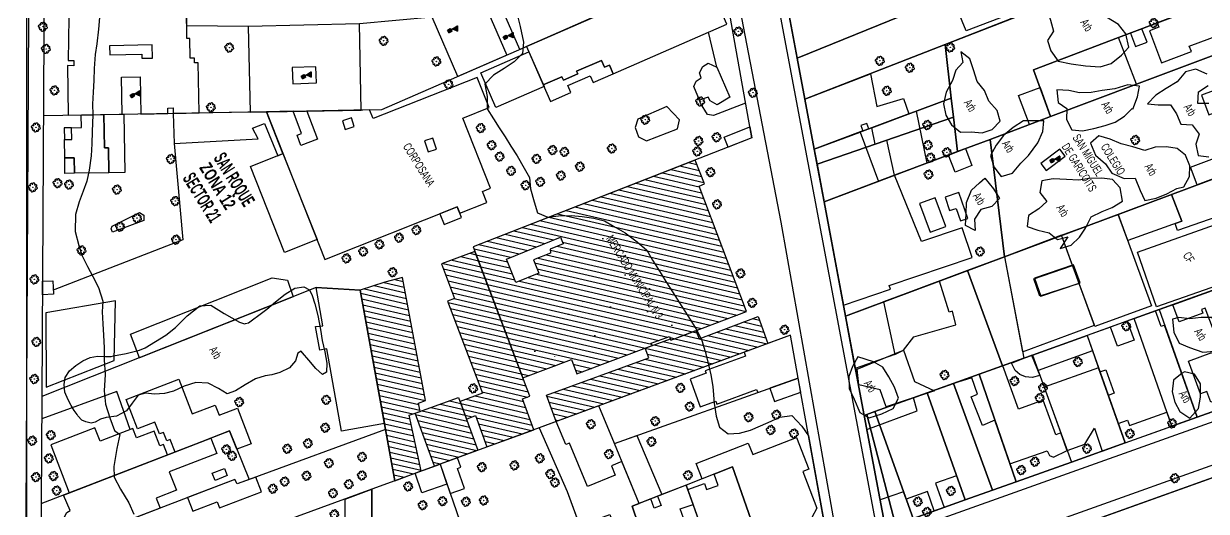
# Model space of a CAD drawing. Header units: millimetres. Extents: x 438774 to 440085, y 7202522 to 7203572.
# Drawn here: x 438781.8 to 439061.2, y 7202744.6 to 7202859.7 of the extents above; entities that cross this region are included whole.
import ezdxf

# ---------------------------------------------------------------- set-up
doc = ezdxf.new("R2010")
doc.units = ezdxf.units.MM
doc.linetypes.add('00', pattern=[10, 0, -10])
for name, color, linetype in [('0212', 7, 'Continuous'), ('0220', 7, 'Continuous'), ('0222', 7, 'Continuous'), ('0505', 1, 'Continuous'), ('0603', 1, 'Continuous'), ('0611', 30, 'Continuous'), ('0703', 6, 'Continuous'), ('0705', 242, 'Continuous'), ('0707', 7, 'Continuous'), ('0801', 10, 'Continuous'), ('0803', 160, 'Continuous'), ('0811', 10, 'Continuous'), ('0812', 7, 'Continuous'), ('0819', 10, 'Continuous'), ('0820', 7, 'Continuous'), ('0821', 10, 'Continuous'), ('0822', 7, 'Continuous'), ('0833', 7, 'Continuous'), ('0834', 7, 'Continuous'), ('0869', 7, 'Continuous'), ('1005', 3, 'Continuous'), ('1006', 3, 'Continuous'), ('1007', 3, 'Continuous')]:
    doc.layers.add(name, color=color, linetype=linetype)
doc.styles.add('02', font='swissc.ttf')
doc.styles.add('03', font='swisscb.ttf')
doc.styles.add('04', font='swisscb.ttf')
pattern_1 = [(347, (-5901522.1453, 3756752.6611), (0.28118881793, 1.21796258098), [])]

# ---------------------------------------------------------------- blocks, each defined once
blk = doc.blocks.new('15')
for p, q in [((-0.38, 0.75), (0.37, 0.75)), ((-0.38, 0.73), (0.37, 0.73)), ((-0.38, 0.72), (0.37, 0.72)), ((-0.38, 0.7), (0.37, 0.7)), ((-0.38, 0.69), (0.37, 0.69)), ((-0.38, 0.67), (0.37, 0.67)), ((-0.38, 0.66), (0.37, 0.66)), ((-0.38, 0.64), (0.37, 0.64)), ((-0.38, 0.63), (0.37, 0.63)), ((-0.38, 0.61), (0.37, 0.61)), ((-0.38, 0.6), (0.37, 0.6)), ((-0.38, 0.58), (0.37, 0.58)), ((-0.38, 0.57), (0.37, 0.57)), ((-0.38, 0.55), (0.37, 0.55)), ((-0.38, 0.54), (0.37, 0.54)), ((-0.38, 0.52), (0.37, 0.52)), ((-0.38, 0.51), (0.37, 0.51)), ((-0.38, 0.49), (0.37, 0.49)), ((-0.38, 0.48), (0.37, 0.48)), ((-0.38, 0.46), (0.37, 0.46)), ((-0.38, 0.45), (0.37, 0.45)), ((-0.38, 0.43), (0.37, 0.43)), ((-0.38, 0.42), (0.37, 0.42)), ((-0.38, 0.4), (0.37, 0.4)), ((-0.38, 0.39), (0.37, 0.39)), ((-0.38, 0.37), (0.37, 0.37)), ((-0.38, 0.36), (0.37, 0.36)), ((-0.38, 0.34), (0.37, 0.34)), ((-0.38, 0.33), (0.37, 0.33)), ((-0.38, 0.31), (0.37, 0.31)), ((-0.38, 0.3), (0.37, 0.3)), ((-0.38, 0.28), (0.37, 0.28)), ((-0.38, 0.27), (0.37, 0.27)), ((-0.38, 0.25), (0.37, 0.25)), ((-0.38, 0.24), (0.37, 0.24)), ((-0.38, 0.22), (0.37, 0.22)), ((-0.38, 0.21), (0.37, 0.21)), ((-0.38, 0.19), (0.37, 0.19)), ((-0.38, 0.18), (0.37, 0.18)), ((-0.38, 0.16), (0.37, 0.16)), ((-0.38, 0.15), (0.37, 0.15)), ((-0.38, 0.13), (0.37, 0.13)), ((-0.38, 0.12), (0.37, 0.12)), ((-0.38, 0.1), (0.37, 0.1)), ((-0.38, 0.09), (0.37, 0.09)), ((-0.38, 0.07), (0.37, 0.07)), ((-0.38, 0.06), (0.37, 0.06)), ((-0.38, 0.04), (0.37, 0.04)), ((-0.38, 0.03), (0.37, 0.03)), ((-0.38, 0.01), (0.37, 0.01))]:
    blk.add_line(p, q)
for points in [[(-0.38, 0.75), (0.37, 0.75), (0.37, 0), (-0.38, 0)], [(0, 0), (0, 2.5), (1.05, 1.88), (0, 1.12)]]:
    blk.add_lwpolyline(points, close=True)
blk.add_lwpolyline([(0.01, 2.48), (0.01, 1.17), (1.02, 1.88), (0.03, 2.48), (0.03, 1.23), (0.97, 1.88), (0.04, 2.42), (0.04, 1.28), (0.93, 1.88), (0.06, 2.38), (0.06, 1.33), (0.89, 1.88), (0.07, 2.33), (0.07, 1.38), (0.84, 1.88), (0.09, 2.28), (0.09, 1.42), (0.79, 1.88), (0.1, 2.23), (0.1, 1.48), (0.75, 1.88), (0.12, 2.17), (0.12, 1.53), (0.7, 1.88), (0.13, 2.12), (0.13, 1.58), (0.66, 1.88), (0.15, 2.08), (0.15, 1.62), (0.61, 1.88), (0.16, 2.03), (0.16, 1.67), (0.55, 1.88), (0.18, 2), (0.18, 1.7), (0.51, 1.88), (0.19, 1.95), (0.19, 1.75), (0.46, 1.88), (0.21, 1.92), (0.21, 1.78), (0.42, 1.88), (0.22, 1.9), (0.22, 1.8), (0.37, 1.88), (0.24, 1.88), (0.24, 1.83), (0.3, 1.85), (0.24, 1.85)])
blk = doc.blocks.new('09')
for p, q in [((-0.04, 0.01), (0.04, 0.01)), ((-0.02, 0.03), (0.02, 0.03)), ((0, 0.05), (0, 0.05)), ((-0.04, -0.01), (0.04, -0.01)), ((-0.02, -0.03), (0.02, -0.03))]:
    blk.add_line(p, q)
for points in [[(-0.61, 0.39), (-0.76, 0.34), (-0.88, 0.27), (-0.97, 0.13), (-1, 0), (-0.96, -0.15), (-0.88, -0.26), (-0.83, -0.31), (-0.73, -0.36), (-0.58, -0.38)], [(-0.12, 0.67), (-0.2, 0.77), (-0.32, 0.84), (-0.46, 0.87), (-0.62, 0.83), (-0.74, 0.77), (-0.81, 0.63), (-0.83, 0.49), (-0.83, 0.42), (-0.79, 0.32), (-0.69, 0.22), (-0.62, 0.16)], [(-0.41, 0.6), (-0.39, 0.72), (-0.35, 0.82), (-0.3, 0.88), (-0.18, 0.96), (-0.03, 1), (0.1, 0.96), (0.24, 0.87), (0.31, 0.75), (0.36, 0.62), (0.37, 0.55)], [(0.11, 0.66), (0.19, 0.71), (0.31, 0.78), (0.42, 0.81), (0.49, 0.81), (0.63, 0.78), (0.76, 0.7), (0.82, 0.58), (0.84, 0.41), (0.81, 0.28), (0.75, 0.16), (0.69, 0.06)], [(0.67, -0.42), (0.8, -0.38), (0.91, -0.29), (0.99, -0.14), (1.01, -0.01), (0.95, 0.14), (0.86, 0.24), (0.8, 0.29), (0.7, 0.32), (0.56, 0.34)], [(-0.14, -0.69), (-0.19, -0.75), (-0.3, -0.83), (-0.4, -0.87), (-0.48, -0.87), (-0.61, -0.83), (-0.74, -0.75), (-0.8, -0.63), (-0.83, -0.47), (-0.79, -0.33), (-0.7, -0.18), (-0.64, -0.12)], [(-0.38, -0.63), (-0.34, -0.76), (-0.26, -0.88), (-0.13, -0.97), (0.01, -1.01), (0.15, -0.97), (0.27, -0.88), (0.32, -0.83), (0.36, -0.73), (0.38, -0.57)], [(0.15, -0.7), (0.32, -0.83), (0.46, -0.87), (0.62, -0.85), (0.74, -0.79), (0.83, -0.66), (0.86, -0.52), (0.86, -0.45), (0.83, -0.34), (0.74, -0.24), (0.67, -0.18)]]:
    blk.add_lwpolyline(points)
blk.add_lwpolyline([(0, -0.05), (-0.05, 0), (0, 0.05), (0.05, 0)], close=True)

msp = doc.modelspace()

# ---------------------------------------------------------------- hatches: boundary and pattern name
at = {"layer": '0819'}
h = msp.add_hatch(dxfattribs=at)
h.set_pattern_fill('ANSI31', color=256, scale=10, angle=-58, style=0)
h.set_pattern_definition(pattern_1)
h.paths.add_polyline_path([(438940.44, 7202827.52), (438888.01, 7202807.06), (438899.74, 7202776.08), (438911.23, 7202780.42), (438912.52, 7202777.03), (438930.27, 7202783.74), (438930.08, 7202784.25), (438934.4, 7202785.89), (438934.73, 7202785.01), (438952.56, 7202791.76), (438941.36, 7202821.38), (438942.65, 7202821.87)])
h.paths.add_polyline_path([(438895.84, 7202804.15), (438908.62, 7202809.3), (438909.26, 7202807.71), (438906.22, 7202806.5), (438906.31, 7202805.54), (438902.26, 7202803.92), (438903.51, 7202800.77), (438898.08, 7202798.59)], flags=16)
h.paths.add_polyline_path([(438918.54, 7202809.12), (438930.07, 7202790.68), (438932.73, 7202792.35), (438921.21, 7202810.79)], flags=24)
h = msp.add_hatch(dxfattribs=at)
h.set_pattern_fill('ANSI31', color=256, scale=10, angle=-58, style=0)
h.set_pattern_definition(pattern_1)
h.paths.add_polyline_path([(438901.36, 7202771.78), (438888.42, 7202805.96), (438880.56, 7202802.98), (438883.63, 7202794.86), (438881.96, 7202794.22), (438890.19, 7202772.49), (438884.92, 7202770.5), (438886.44, 7202766.38), (438888.57, 7202767.17), (438891.27, 7202759.81), (438902.32, 7202763.86), (438899.65, 7202771.13)])
h.paths.add_polyline_path([(438889.14, 7202759.02), (438878.85, 7202755.25), (438874.27, 7202767.73), (438884.57, 7202771.46)])
h.paths.add_polyline_path([(438861.33, 7202796.83), (438869.52, 7202751.82), (438875.75, 7202754.11), (438872.9, 7202767.3), (438875.5, 7202768.12), (438875.09, 7202770.14), (438876.74, 7202770.76), (438871.31, 7202799.81), (438867.14, 7202798.7)])
h = msp.add_hatch(dxfattribs=at)
h.set_pattern_fill('ANSI31', color=256, scale=10, angle=-58, style=0)
h.set_pattern_definition(pattern_1)
h.paths.add_polyline_path([(438957.64, 7202784.2), (438907.61, 7202765.81), (438905.35, 7202771.97), (438929.49, 7202780.84), (438928.64, 7202783.13), (438934.62, 7202785.33), (438934.73, 7202785.01), (438940.64, 7202787.25), (438941.38, 7202785.3), (438955.3, 7202790.57)])

# ---------------------------------------------------------------- linework, layer by layer
msp.add_lwpolyline([(440081.59, 7203556.96), (438782.49, 7203556.96), (438782.49, 7202523.15), (440081.59, 7202523.15)], close=True)
at = {"layer": '0505', "linetype": 'Continuous', "flags": 128}
for points, elevation in [([(438898.41, 7202861.89), (438899.11, 7202859.06), (438899.87, 7202855.33), (438899.65, 7202852.68), (438897.72, 7202850.7), (438895.32, 7202849.16), (438892.81, 7202847.57), (438890.74, 7202845.46), (438891.33, 7202842.53), (438891.33, 7202839.58), (438892.82, 7202837.26), (438894.17, 7202835.14), (438895.56, 7202832.97), (438896.94, 7202830.8), (438898.42, 7202828.47), (438900.04, 7202825.6), (438901.34, 7202823.4), (438901.54, 7202820.68), (438902.45, 7202817.61), (438903.17, 7202815.07), (438905.62, 7202814.05), (438908.19, 7202814.35), (438911.14, 7202814.41), (438913.78, 7202814.22), (438916.52, 7202813.81), (438919.01, 7202813.13), (438921.19, 7202811.9), (438923.91, 7202810.29), (438926.78, 7202808.17), (438929.07, 7202806.21), (438930.4, 7202803.86), (438931.77, 7202801.64), (438933.54, 7202798.85), (438935.07, 7202796.41), (438936.75, 7202793.78), (438939.25, 7202789.88), (438940.84, 7202787.38), (438942.05, 7202784.92), (438942.78, 7202782.32), (438943.48, 7202779.85), (438944.12, 7202776.84), (438944.64, 7202774.09), (438944.94, 7202770.15), (438945.42, 7202767.08), (438946.22, 7202764.47), (438948.24, 7202762.88), (438950.89, 7202763.02), (438953.54, 7202763.77), (438957.72, 7202765.57), (438960.47, 7202766.83), (438963.3, 7202767.19), (438965.69, 7202764.69), (438967.25, 7202762.41), (438972.14, 7202735.43)], 95), ([(438799.75, 7202861.15), (438799.47, 7202858.39), (438799.11, 7202854.96), (438798.73, 7202852.39), (438798.5, 7202849.15), (438798.4, 7202846.27), (438798.23, 7202843.55), (438798.09, 7202840.73), (438798.16, 7202838.15), (438798.02, 7202834.26), (438797.9, 7202831.34), (438797.72, 7202828.53), (438797.29, 7202825.14), (438796.71, 7202822.5), (438795.84, 7202820.15), (438794.91, 7202817.61), (438794.06, 7202814.66), (438793.94, 7202810.64), (438794.8, 7202807.37), (438795.61, 7202804.91), (438796.85, 7202802.36), (438798.11, 7202800.03), (438799.48, 7202797.39), (438800.49, 7202794.22), (438800.39, 7202791.64), (438800.51, 7202788.85), (438800.69, 7202786.15), (438800.79, 7202783.16), (438800.86, 7202780.34), (438801.05, 7202776.86), (438800.84, 7202773.05), (438801.15, 7202769.85), (438802.2, 7202766.62), (438803.3, 7202763.68), (438804.5, 7202762.71), (438803.83, 7202759.42), (438803.14, 7202755.2), (438803.19, 7202752.65), (438804.67, 7202749.82), (438806.65, 7202746.62), (438807.81, 7202743.9)], 100), ([(438990.92, 7202726.83), (439103.49, 7202767.1)], 95)]:
    msp.add_lwpolyline(points, dxfattribs=dict(at, elevation=elevation))
at = {"layer": '0603', "linetype": 'Continuous', "flags": 128}
msp.add_lwpolyline([(438783.03, 7202667.25), (438782.32, 7202668.38), (438782, 7202670.62), (438783.88, 7203022.78)], dxfattribs=at)
at = {"layer": '0611', "linetype": 'Continuous', "flags": 128}
for points in [[(438781.8, 7203029.47), (438783.05, 7203030.33), (438784.57, 7203030.65), (438919.72, 7203028.34), (438920.71, 7203028.04), (438921.41, 7203027.12), (438922.04, 7203025.11), (438938.13, 7202935.19), (438949.85, 7202869.34), (438960.68, 7202812.84), (438974.05, 7202737.28), (438974.03, 7202734.9), (438973.24, 7202733.87), (438971.92, 7202733.06), (438867.17, 7202695.44), (438784.62, 7202666.35)], [(439028.94, 7203022.47), (439027.16, 7203024.59), (439024.95, 7203025.73), (439022.26, 7203026.24), (438932.91, 7203028.07), (438931.55, 7203027.71), (438931.01, 7203026.81), (438930.73, 7203025.18), (438938.22, 7202980.86), (438948.6, 7202925.26), (438962.08, 7202853.2), (438983.47, 7202739.82), (438984.44, 7202738.62), (438985.34, 7202738.56), (438986.94, 7202738.71), (439107.85, 7202781.81)], [(439075.94, 7202884.37), (439075.63, 7202884.81), (439074.58, 7202884.79), (439073.25, 7202884.24), (439004.46, 7202858.02), (438998.39, 7202872.71), (439027.29, 7202883.41), (439020.45, 7202904.24), (439054.03, 7202915), (439055.48, 7202910.03), (439057.21, 7202909.31), (439066.63, 7202912.52)], [(439114.36, 7202771.21), (439113.48, 7202772.5), (439112.38, 7202772.9), (439110.34, 7202772.44), (438986.46, 7202728.23), (438985.53, 7202727.57), (438985.27, 7202726.7), (438985.17, 7202725.79), (438985.32, 7202723.62), (438999.77, 7202645.28), (439000.48, 7202644.38), (439001.11, 7202644.17), (439002.21, 7202644.05), (439003.38, 7202644.28), (439004.35, 7202644.65), (439139.17, 7202692)]]:
    msp.add_lwpolyline(points, dxfattribs=at)
at = {"layer": '0703', "linetype": 'Continuous', "flags": 128}
msp.add_lwpolyline([(438962.67, 7202861.64), (438964.56, 7202851.57), (438966.38, 7202841.87), (438968.58, 7202830.11), (438969.26, 7202826.5), (438970.92, 7202817.65), (438975.99, 7202790.67), (438980.38, 7202767.21), (438985.38, 7202740.56), (438987.81, 7202741.42), (438991.92, 7202742.89), (439004.22, 7202747.27), (439010.66, 7202749.56), (439016.28, 7202751.55), (439029.36, 7202756.21), (439042.03, 7202760.72), (439059.05, 7202766.78), (439104.43, 7202782.92)], dxfattribs=at)
at = {"layer": '0703'}
msp.add_lwpolyline([(439137.53, 7202696.25), (439134.73, 7202695.87), (439135.79, 7202692.81), (439004.49, 7202647.03), (439003.1, 7202647.93), (438988.52, 7202723.43), (438990.92, 7202726.83), (439103.49, 7202767.1), (439106.62, 7202768.32), (439110.82, 7202769.89), (439113.07, 7202768.85), (439113.77, 7202767.17), (439119.8, 7202749.5), (439121.53, 7202743.76)], close=True, dxfattribs=at)
at = {"layer": '0705', "linetype": 'Continuous', "flags": 128}
for points in [[(438962.67, 7202861.64), (439012.57, 7202882.82), (439013.84, 7202871.61), (438964.56, 7202851.57)], [(438999.51, 7202854.77), (439015.06, 7202860.82), (439074.04, 7202883.78), (439078.2, 7202870.72), (439040.48, 7202856.43), (439020.41, 7202848.84), (439024.39, 7202837.76), (439010.11, 7202832.38), (439002.43, 7202829.5), (439001.49, 7202837.65), (439000.97, 7202842.12)], [(438964.56, 7202851.57), (439013.84, 7202871.61), (439015.06, 7202860.82), (438999.51, 7202854.77), (438966.38, 7202841.87)], [(439024.39, 7202837.76), (439020.41, 7202848.84), (439040.48, 7202856.43), (439078.2, 7202870.72), (439081.89, 7202859.37), (439044.72, 7202845.4)], [(439010.11, 7202832.38), (439024.39, 7202837.76), (439044.72, 7202845.4), (439081.89, 7202859.37), (439083.96, 7202854.1), (439091.06, 7202833.57), (439013.51, 7202804.66)], [(438966.38, 7202841.87), (438999.51, 7202854.77), (439000.97, 7202842.12), (438968.58, 7202830.11)], [(438968.58, 7202830.11), (439000.97, 7202842.12), (439001.49, 7202837.65), (438969.26, 7202826.5)], [(438969.26, 7202826.5), (439001.49, 7202837.65), (439002.43, 7202829.5), (438970.92, 7202817.65)], [(438970.92, 7202817.65), (439002.43, 7202829.5), (439010.11, 7202832.38), (439013.51, 7202804.66), (439004.82, 7202801.42), (438975.99, 7202790.67)], [(439004.82, 7202801.42), (439013.51, 7202804.66), (439091.06, 7202833.57), (439099.28, 7202809.88), (439044.18, 7202790.1), (439033.05, 7202786.11), (439020.12, 7202781.47), (439018.08, 7202780.74), (439013.04, 7202778.93)], [(439044.18, 7202790.1), (439044.18, 7202790.1), (439099.28, 7202809.88), (439106.93, 7202787.8), (439104.43, 7202782.92), (439053.07, 7202764.65), (439053.07, 7202764.65)], [(438975.99, 7202790.67), (439004.82, 7202801.42), (439013.04, 7202778.93), (439007.52, 7202776.95), (439001.49, 7202774.78), (438995.24, 7202772.54), (438982.91, 7202768.12), (438980.99, 7202767.43), (438980.38, 7202767.21)], [(439007.52, 7202776.95), (439013.04, 7202778.93), (439018.08, 7202780.74), (439020.12, 7202781.47), (439033.05, 7202786.11), (439042.03, 7202760.72), (439029.36, 7202756.21), (439016.28, 7202751.55)], [(439001.49, 7202774.78), (439007.52, 7202776.95), (439016.28, 7202751.55), (439010.66, 7202749.56)], [(438982.91, 7202768.12), (438995.24, 7202772.54), (439004.22, 7202747.27), (438991.92, 7202742.89)], [(438995.24, 7202772.54), (439001.49, 7202774.78), (439010.66, 7202749.56), (439004.22, 7202747.27)], [(438980.38, 7202767.21), (438980.99, 7202767.43), (438987.81, 7202741.42), (438985.38, 7202740.56)], [(438980.99, 7202767.43), (438982.91, 7202768.12), (438991.92, 7202742.89), (438987.81, 7202741.42)]]:
    msp.add_lwpolyline(points, close=True, dxfattribs=at)
at = {"layer": '0705'}
for points in [[(439044.18, 7202790.1), (439033.05, 7202786.11), (439042.03, 7202760.72), (439053.07, 7202764.65)], [(439137.53, 7202696.25), (439134.73, 7202695.87), (439135.79, 7202692.81), (439004.49, 7202647.03), (439003.1, 7202647.93), (438988.52, 7202723.43), (438990.92, 7202726.83), (439103.49, 7202767.1), (439106.62, 7202768.32), (439110.82, 7202769.89), (439113.07, 7202768.85), (439113.77, 7202767.17), (439119.8, 7202749.5), (439121.53, 7202743.76)]]:
    msp.add_lwpolyline(points, close=True, dxfattribs=at)
at = {"layer": '0707', "linetype": 'Continuous', "flags": 128}
for points in [[(438787.12, 7202956.76), (438786.11, 7202771.69), (438785.97, 7202746.4), (438785.9, 7202734.52), (438785.83, 7202721.07), (438785.68, 7202694.66), (438785.63, 7202686.34), (438785.56, 7202671.48), (438787.7, 7202669.75), (438809.19, 7202677.4), (438825.12, 7202683.08), (438836.79, 7202687.23), (438852, 7202692.64), (438863.1, 7202696.6), (438871.58, 7202699.62), (438879.78, 7202702.54), (438896.51, 7202708.5), (438921.86, 7202717.52), (438946.99, 7202726.47), (438957.97, 7202730.38), (438972.14, 7202735.43), (438964.79, 7202776), (438962.96, 7202786.15)], [(438966.38, 7202841.87), (438999.51, 7202854.77), (439074.04, 7202883.78)], [(438959.11, 7202880.63), (438966.38, 7202841.87), (438968.58, 7202830.11), (438970.92, 7202817.65), (438975.99, 7202790.67), (438980.38, 7202767.21), (438985.38, 7202740.56), (439004.22, 7202747.27), (439016.28, 7202751.55), (439029.36, 7202756.21), (439042.03, 7202760.72), (439059.05, 7202766.78), (439104.43, 7202782.92), (439106.93, 7202787.8), (439099.28, 7202809.88), (439091.06, 7202833.57), (439083.96, 7202854.1)], [(438946.44, 7202874.29), (438866.32, 7202839.38), (438786.62, 7202837.98)], [(438953.82, 7202832.72), (438946.44, 7202874.29)], [(439078.2, 7202870.72), (439040.48, 7202856.43), (439020.41, 7202848.84), (439024.39, 7202837.76)], [(439081.89, 7202859.37), (439044.72, 7202845.4), (439024.39, 7202837.76), (439010.11, 7202832.38), (438970.92, 7202817.65)], [(439044.72, 7202845.4), (439040.48, 7202856.43)], [(438999.51, 7202854.77), (439000.97, 7202842.12), (438968.58, 7202830.11)], [(438817.34, 7202831.42), (438819.38, 7202808.69), (438788.78, 7202796.77)], [(438953.82, 7202832.72), (438888.01, 7202807.06)], [(438975.99, 7202790.67), (439013.51, 7202804.66), (439091.06, 7202833.57)], [(439013.51, 7202804.66), (439010.11, 7202832.38)], [(439099.28, 7202809.88), (439050.06, 7202792.21), (439033.05, 7202786.11), (439020.12, 7202781.47), (439018.08, 7202780.74), (439007.52, 7202776.95), (438995.24, 7202772.54), (438980.38, 7202767.21)], [(439013.51, 7202804.66), (439018.08, 7202780.74)], [(438869.52, 7202751.82), (438867.32, 7202763.91), (438861.33, 7202796.83), (438850.91, 7202797.39), (438786.11, 7202771.69)], [(439050.06, 7202792.21), (439059.05, 7202766.78)], [(438962.96, 7202786.15), (438917.66, 7202769.51), (438903.57, 7202764.32), (438880.17, 7202755.73), (438869.52, 7202751.82), (438864.04, 7202749.8), (438846.44, 7202743.34), (438785.83, 7202721.07)], [(439033.05, 7202786.11), (439042.03, 7202760.72)], [(439020.12, 7202781.47), (439029.36, 7202756.21)], [(438921.36, 7202760.62), (438964.79, 7202776)], [(439007.52, 7202776.95), (439016.28, 7202751.55)], [(438807, 7202763.93), (438803.85, 7202772.87), (438786.08, 7202766.43)], [(439004.22, 7202747.27), (438995.24, 7202772.54)], [(438927.25, 7202746.46), (438921.36, 7202760.62), (438917.66, 7202769.51)], [(439004.49, 7202647.03), (439003.1, 7202647.93), (438988.52, 7202723.43), (438990.92, 7202726.83), (439103.49, 7202767.1)], [(438867.32, 7202763.91), (438835.05, 7202752.07), (438832.27, 7202751.04), (438831.71, 7202752.1), (438785.9, 7202734.52)], [(438903.57, 7202764.32), (438910.19, 7202749.27), (438921.86, 7202717.52)], [(438785.97, 7202746.4), (438830.47, 7202763.56), (438835.05, 7202752.07)], [(438880.17, 7202755.73), (438896.51, 7202708.5)], [(438958, 7202730.32), (438957.97, 7202730.38), (438949.3, 7202755.05), (438938.33, 7202750.78), (438927.25, 7202746.46), (438925.53, 7202745.8), (438933.71, 7202721.89)], [(438871.58, 7202699.62), (438862.46, 7202722.95), (438864.06, 7202723.82), (438864.04, 7202749.8)], [(438938.33, 7202750.78), (438946.99, 7202726.47), (438947.01, 7202726.39)]]:
    msp.add_lwpolyline(points, dxfattribs=at)
at = {"layer": '0801', "linetype": 'Continuous', "flags": 128}
for points in [[(439068.12, 7202866.9), (439049.64, 7202859.9), (439050.03, 7202858.87), (439047.78, 7202858.01), (439050.65, 7202850.44), (439057.69, 7202853.11), (439057.2, 7202854.39), (439064.18, 7202857.03), (439065.61, 7202853.26), (439070.94, 7202855.26), (439069.9, 7202858.05), (439071.29, 7202858.56), (439068.12, 7202866.9)], [(439045.99, 7202858.52), (439043.28, 7202857.5), (439044.48, 7202854.31), (439047.2, 7202855.33), (439045.99, 7202858.52)], [(438968.58, 7202830.11), (438966.38, 7202841.87), (438981.88, 7202847.9), (438983.4, 7202840.18), (438989.68, 7202842.07), (438990.94, 7202838.4), (438981.46, 7202834.88), (438980.99, 7202836.17), (438979.61, 7202835.66), (438980.09, 7202834.38), (438968.58, 7202830.11)], [(439021.93, 7202844.61), (439024.39, 7202837.76), (439019.41, 7202835.88), (439016.81, 7202842.77), (439021.93, 7202844.61)], [(438982.18, 7202835.15), (438992.68, 7202839.05), (438995.15, 7202826.76), (438987.57, 7202823.91), (438985.77, 7202832.21), (438982.94, 7202831.23), (438982.18, 7202835.15)], [(438968.58, 7202830.11), (438979.42, 7202834.13), (438983.74, 7202822.47), (438970.92, 7202817.65), (438968.58, 7202830.11)], [(439052.99, 7202819.38), (439086.24, 7202831.77), (439088.98, 7202824.64), (439082.08, 7202822.31), (439082.49, 7202820.67), (439054.44, 7202810.85), (439053.88, 7202812.51), (439055.43, 7202813.06), (439052.99, 7202819.38)], [(439000.34, 7202828.7), (439004.33, 7202830.21), (439005.84, 7202826.19), (439001.85, 7202824.68), (439000.34, 7202828.7)], [(438970.92, 7202817.65), (438975.5, 7202793.29), (438986.58, 7202797.02), (438986.27, 7202797.9), (439005.86, 7202804.5), (439003.5, 7202811.53), (438993.89, 7202808.3), (438987.57, 7202823.91), (438970.92, 7202817.65)], [(439002.78, 7202819.82), (438999.5, 7202818.72), (439000.56, 7202815.58), (439002.11, 7202816.1), (439003.1, 7202813.16), (439004.84, 7202813.74), (439002.78, 7202819.82)], [(438999.65, 7202811.86), (438997.15, 7202818.6), (438993.46, 7202817.23), (438995.95, 7202810.48), (438999.65, 7202811.86)], [(439040.39, 7202814.68), (439052.99, 7202819.38), (439055.43, 7202813.06), (439042.66, 7202808.49), (439040.39, 7202814.68)], [(439040.39, 7202814.68), (439048.3, 7202793.1), (439034.9, 7202788.2), (439027, 7202809.78), (439040.39, 7202814.68)], [(439013.51, 7202804.66), (439017.78, 7202782.27), (439034.77, 7202788.56), (439031.17, 7202798.38), (439021.85, 7202795.36), (439020.46, 7202799.44), (439029.62, 7202802.61), (439027, 7202809.78), (439013.51, 7202804.66)], [(439022.08, 7202795.35), (439031.41, 7202798.55), (439029.84, 7202802.79), (439020.61, 7202799.6), (439022.08, 7202795.35)], [(438850.91, 7202797.39), (438861.33, 7202796.83), (438867.06, 7202765.33), (438856.93, 7202763.49), (438853.4, 7202782.94), (438851.75, 7202782.64), (438850.78, 7202788.19), (438852.45, 7202788.35), (438850.91, 7202797.39)], [(438998.16, 7202798.94), (438984.98, 7202794.03), (438987.65, 7202781.64), (438989.68, 7202782.6), (438992.1, 7202785.79), (439002.07, 7202788.62), (439001.26, 7202791.81), (439000.48, 7202791.58), (438998.16, 7202798.94)], [(439084.27, 7202778.61), (439062.28, 7202770.37), (439061.35, 7202772.86), (439059.87, 7202772.32), (439056.98, 7202780.02), (439062.52, 7202782.11), (439063.27, 7202780.11), (439065.34, 7202780.89), (439060.97, 7202792.55), (439060.08, 7202792.22), (439060.39, 7202791.38), (439054.82, 7202789.29), (439053.29, 7202793.37), (439064.44, 7202797.37), (439067.35, 7202789.28), (439078.73, 7202793.37), (439084.27, 7202778.61)], [(438975.99, 7202790.67), (438984.98, 7202794.03), (438987.65, 7202781.64), (438978.27, 7202778.27), (438975.99, 7202790.67)], [(439049.23, 7202791.91), (439042.53, 7202789.51), (439044.16, 7202784.96), (439040.2, 7202783.54), (439038.57, 7202788.08), (439033.05, 7202786.11), (439036.09, 7202777.51), (439037.49, 7202778.01), (439039.46, 7202772.46), (439038.06, 7202771.96), (439040.39, 7202765.34), (439042.59, 7202766.13), (439043.05, 7202764.84), (439051.9, 7202767.96), (439053.07, 7202764.65), (439059.05, 7202766.78), (439051.36, 7202788.53), (439050.54, 7202788.23), (439049.23, 7202791.91)], [(438964.79, 7202776), (438962.96, 7202786.15), (438952.01, 7202782.13), (438952.34, 7202781.24), (438942.84, 7202777.74), (438943.04, 7202777.18), (438939.28, 7202775.8), (438941.67, 7202769.28), (438945.3, 7202770.61), (438945.56, 7202769.91), (438954.95, 7202773.36), (438955.22, 7202772.62), (438964.79, 7202776)], [(439020.12, 7202781.47), (439033.05, 7202786.11), (439034.33, 7202782.49), (439021.45, 7202777.84), (439020.12, 7202781.47)], [(438989.68, 7202782.6), (438992.27, 7202775.22), (438997.03, 7202773.02), (438985.6, 7202769.28), (438984.16, 7202773.24), (438979.08, 7202774.47), (438978.69, 7202778.18), (438989.68, 7202782.6)], [(439007.52, 7202776.95), (439014.82, 7202755.8), (439023.63, 7202758.84), (439024.15, 7202757.75), (439025.14, 7202757.4), (439028.37, 7202758.94), (439028.22, 7202759.32), (439026.85, 7202763.08), (439025.69, 7202762.65), (439022.69, 7202770.86), (439016.85, 7202768.72), (439013.11, 7202778.95), (439007.52, 7202776.95)], [(439042.03, 7202760.72), (439035.76, 7202778.44), (439022.89, 7202773.89), (439028.37, 7202758.94), (439032.52, 7202760.46), (439034.77, 7202764.19), (439036.64, 7202758.8), (439042.03, 7202760.72)], [(438830.47, 7202763.56), (438817.57, 7202758.59), (438816.42, 7202761.56), (438815.61, 7202761.26), (438814.85, 7202763.23), (438813.88, 7202762.85), (438812.82, 7202765.61), (438808.7, 7202764.03), (438806.01, 7202771), (438818.48, 7202775.81), (438821.64, 7202767.6), (438827.04, 7202769.68), (438827.98, 7202767.26), (438832.32, 7202768.94), (438835.56, 7202760.54), (438832.2, 7202759.24), (438830.47, 7202763.56)], [(438964.79, 7202776), (438958.07, 7202773.62), (438959.19, 7202770.48), (438965.39, 7202772.68), (438964.79, 7202776)], [(439001.49, 7202774.78), (439010.66, 7202749.56), (439016.28, 7202751.55), (439011.25, 7202766.13), (439008.3, 7202764.87), (439005.64, 7202771.63), (439007.13, 7202772.27), (439005.84, 7202776.11), (439001.49, 7202774.78)], [(438995.24, 7202772.54), (439002.18, 7202753), (438997.26, 7202751.25), (438999.3, 7202745.52), (438996.94, 7202744.68), (438995.31, 7202749.27), (438990.28, 7202747.48), (438989.67, 7202749.2), (438984.13, 7202747.27), (438981, 7202763.92), (438992.92, 7202768.34), (438992, 7202771.38), (438995.24, 7202772.54)], [(439001.49, 7202774.78), (439010.66, 7202749.56), (439004.22, 7202747.27), (438995.24, 7202772.54), (439001.49, 7202774.78)], [(438792.56, 7202748.94), (438815.77, 7202757.89), (438814.82, 7202760.37), (438813.95, 7202760.04), (438812.61, 7202763.53), (438808.43, 7202761.91), (438807.57, 7202764.14), (438799.84, 7202761.17), (438798.63, 7202764.31), (438788.19, 7202760.28), (438792.56, 7202748.94)], [(438903.57, 7202764.32), (438910.19, 7202749.27), (438920.91, 7202720.09), (438927.91, 7202722.66), (438921.94, 7202738.93), (438919.08, 7202737.88), (438917.29, 7202742.74), (438920.27, 7202743.84), (438921.96, 7202739.25), (438927.12, 7202741.16), (438925.53, 7202745.8), (438927.25, 7202746.46), (438923.13, 7202756.36), (438920.65, 7202755.33), (438921.55, 7202753.15), (438915.05, 7202750.45), (438910.79, 7202760.71), (438909.9, 7202760.34), (438907.61, 7202765.81), (438903.57, 7202764.32)], [(438791.24, 7202748.43), (438826.03, 7202761.85), (438827.42, 7202758.25), (438816.19, 7202753.92), (438817.88, 7202749.55), (438813.12, 7202747.71), (438814.04, 7202745.31), (438791.41, 7202736.63), (438789.94, 7202740.45), (438792.04, 7202744.32), (438792.81, 7202744.81), (438791.24, 7202748.43)], [(438927.25, 7202746.46), (438921.36, 7202760.62), (438926.66, 7202762.49), (438932.58, 7202748.54), (438927.25, 7202746.46)], [(438949.3, 7202755.05), (438942.1, 7202752.25), (438940.68, 7202755.91), (438953, 7202760.71), (438954.05, 7202758), (438964.42, 7202762.04), (438967.33, 7202754.54), (438965.87, 7202753.96), (438969.22, 7202745.34), (438968, 7202743.09), (438965, 7202741.87), (438965.54, 7202740.34), (438965.36, 7202739.96), (438966.56, 7202738.97), (438965.37, 7202737.75), (438964.59, 7202737.91), (438961.59, 7202736.86), (438961.97, 7202735.98), (438961.34, 7202734.25), (438960.38, 7202733.74), (438959.28, 7202734.12), (438956.85, 7202733.57), (438949.3, 7202755.05)], [(438880.17, 7202755.73), (438881.81, 7202750.99), (438875.89, 7202748.94), (438874.29, 7202753.57), (438880.17, 7202755.73)], [(438880.17, 7202755.73), (438882.56, 7202748.82), (438885.93, 7202749.99), (438884.29, 7202754.71), (438885.09, 7202754.98), (438884.31, 7202757.25), (438880.17, 7202755.73)], [(438836.66, 7202752.67), (438832.27, 7202751.04), (438831.71, 7202752.1), (438820.52, 7202747.81), (438821.76, 7202744.6), (438827.51, 7202746.81), (438828.05, 7202745.41), (438837.98, 7202749.22), (438836.66, 7202752.67)], [(438949.3, 7202755.05), (438957.97, 7202730.38), (438946.99, 7202726.47), (438938.7, 7202749.72), (438942.66, 7202751.13), (438943.16, 7202749.75), (438945.86, 7202750.72), (438944.92, 7202753.34), (438949.3, 7202755.05)], [(438864.04, 7202749.8), (438864.05, 7202739.2), (438857.78, 7202738.99), (438857.74, 7202747.49), (438864.04, 7202749.8)], [(438925.53, 7202745.8), (438933.21, 7202723.32), (438940.29, 7202725.74), (438940.79, 7202724.26), (438946.49, 7202726.29), (438942.98, 7202736.17), (438940.42, 7202735.26), (438936.91, 7202745.15), (438939.94, 7202746.23), (438938.33, 7202750.78), (438931.55, 7202748.13), (438932.38, 7202745.99), (438930.77, 7202745.36), (438929.94, 7202747.5), (438925.53, 7202745.8)]]:
    msp.add_lwpolyline(points, close=True, dxfattribs=at)
at = {"layer": '0803', "linetype": 'Continuous', "flags": 128}
for points in [[(438802.7, 7202811.94), (438809.15, 7202815.12), (438810.22, 7202814.53), (438810.18, 7202813.23), (438802.78, 7202810.52), (438802.47, 7202811.29), (438802.7, 7202811.94)], [(439021.87, 7202776.67), (439020.05, 7202776.16), (439018.47, 7202776.31), (439017.12, 7202776.88), (439016.02, 7202777.86), (439015.18, 7202779.56), (439019.94, 7202781.48), (439021.87, 7202776.67)], [(438829.89, 7202753.02), (438827.01, 7202751.9), (438826.34, 7202753.61), (438829.23, 7202754.73), (438829.89, 7202753.02)]]:
    msp.add_lwpolyline(points, close=True, dxfattribs=at)
at = {"layer": '0811', "linetype": 'Continuous', "flags": 128}
for points in [[(438792.58, 7202866.23), (438792.34, 7202851), (438793.69, 7202850.98), (438793.66, 7202849.78), (438792.13, 7202849.81), (438792.33, 7202838.08), (438792.33, 7202838.08), (438805.09, 7202838.31), (438804.93, 7202847.05), (438809.33, 7202847.13), (438809.49, 7202838.38), (438815.87, 7202838.49), (438815.85, 7202839.77), (438817.09, 7202839.8), (438817.12, 7202838.51), (438823.26, 7202838.63), (438823.05, 7202850.48), (438822.15, 7202850.47), (438822.13, 7202851.6), (438821.15, 7202851.57), (438821.07, 7202856.19), (438820.37, 7202856.17), (438820.25, 7202863.12)], [(438878.28, 7202861.22), (438861.12, 7202859.65), (438834.87, 7202859.03), (438820.32, 7202859.18), (438820.25, 7202863.12)], [(438918.04, 7202861.91), (438898.99, 7202853.61), (438895.76, 7202861.01)]]:
    msp.add_lwpolyline(points, dxfattribs=at)
for points in [[(438895.98, 7202852.3), (438884.37, 7202847.24), (438878.28, 7202861.22), (438889.88, 7202866.27), (438895.98, 7202852.3)], [(438861.12, 7202859.65), (438834.87, 7202859.03), (438835.35, 7202838.83), (438861.51, 7202839.3), (438861.12, 7202859.65)], [(438812.16, 7202854.72), (438802.08, 7202854.5), (438802.13, 7202852.32), (438809.7, 7202852.49), (438809.73, 7202851.53), (438812.23, 7202851.57), (438812.16, 7202854.72)], [(438850.85, 7202849.49), (438845.27, 7202849.32), (438845.38, 7202845.53), (438850.95, 7202845.7), (438850.85, 7202849.49)], [(439069.55, 7202825.56), (439086.5, 7202831.88), (439079.73, 7202850.17), (439060.08, 7202842.84), (439061.81, 7202838.21), (439066.89, 7202840.1), (439069.2, 7202833.92), (439066.78, 7202833.02), (439069.55, 7202825.56)], [(439026.6, 7202830.04), (439022.12, 7202826.67), (439023.34, 7202825.04), (439027.83, 7202828.4), (439026.6, 7202830.04)], [(439067.25, 7202824.69), (439059.06, 7202821.64), (439057.5, 7202825.84), (439065.66, 7202828.93), (439067.25, 7202824.69)], [(439135.79, 7202692.81), (439134.73, 7202695.87), (439137.53, 7202696.25), (439131.79, 7202713.29), (439120.83, 7202709.61), (439100.65, 7202766.07), (439012.24, 7202734.46), (439016.82, 7202721.62), (438999.66, 7202715.48), (438999, 7202718.61), (438992.72, 7202716.72), (438992.3, 7202718.11), (438989.69, 7202717.36), (439003.1, 7202647.93), (439004.49, 7202647.03), (439135.79, 7202692.81)]]:
    msp.add_lwpolyline(points, close=True, dxfattribs=at)
at = {"layer": '0819', "linetype": 'Continuous', "flags": 128}
for points in [[(438940.44, 7202827.52), (438888.01, 7202807.06), (438899.74, 7202776.08), (438911.23, 7202780.42), (438912.52, 7202777.03), (438930.27, 7202783.74), (438930.08, 7202784.25), (438934.4, 7202785.89), (438934.73, 7202785.01), (438952.56, 7202791.76), (438941.36, 7202821.38), (438942.65, 7202821.87), (438940.44, 7202827.52)], [(438940.44, 7202827.52), (438888.01, 7202807.06), (438899.74, 7202776.08), (438911.23, 7202780.42), (438912.52, 7202777.03), (438930.27, 7202783.74), (438930.08, 7202784.25), (438934.4, 7202785.89), (438934.73, 7202785.01), (438952.56, 7202791.76), (438941.36, 7202821.38), (438942.65, 7202821.87), (438940.44, 7202827.52)], [(438895.84, 7202804.15), (438908.62, 7202809.3), (438909.26, 7202807.71), (438906.22, 7202806.5), (438906.31, 7202805.54), (438902.26, 7202803.92), (438903.51, 7202800.77), (438898.08, 7202798.59), (438895.84, 7202804.15)], [(438901.36, 7202771.78), (438888.42, 7202805.96), (438880.56, 7202802.98), (438883.63, 7202794.86), (438881.96, 7202794.22), (438890.19, 7202772.49), (438884.92, 7202770.5), (438886.44, 7202766.38), (438888.57, 7202767.17), (438891.27, 7202759.81), (438902.32, 7202763.86), (438899.65, 7202771.13), (438901.36, 7202771.78)], [(438861.33, 7202796.83), (438869.52, 7202751.82), (438875.75, 7202754.11), (438872.9, 7202767.3), (438875.5, 7202768.12), (438875.09, 7202770.14), (438876.74, 7202770.76), (438871.31, 7202799.81), (438867.14, 7202798.7), (438861.33, 7202796.83)], [(438957.64, 7202784.2), (438907.61, 7202765.81), (438905.35, 7202771.97), (438929.49, 7202780.84), (438928.64, 7202783.13), (438934.62, 7202785.33), (438934.73, 7202785.01), (438940.64, 7202787.25), (438941.38, 7202785.3), (438955.3, 7202790.57), (438957.64, 7202784.2)], [(438889.14, 7202759.02), (438878.85, 7202755.25), (438874.27, 7202767.73), (438884.57, 7202771.46), (438889.14, 7202759.02)]]:
    msp.add_lwpolyline(points, close=True, dxfattribs=at)
at = {"layer": '0819', "linetype": '00', "flags": 128}
for points in [[(438918.64, 7202809), (438932.49, 7202786.47), (438935.29, 7202788.01), (438921.04, 7202811.17), (438918.64, 7202809)], [(438910.56, 7202791.13), (438914.79, 7202784.71), (438920.32, 7202788.6), (438918.53, 7202791.47), (438920.97, 7202793.22), (438918.37, 7202796.67), (438910.06, 7202791.93), (438910.56, 7202791.13)], [(438902.54, 7202782.36), (438905.03, 7202778.38), (438908.23, 7202779.28), (438905.19, 7202785.56), (438902.54, 7202782.36)]]:
    msp.add_lwpolyline(points, close=True, dxfattribs=at)
at = {"layer": '0821', "linetype": 'Continuous', "flags": 128}
for points in [[(438945.13, 7202873.72), (438900.63, 7202854.33), (438904.57, 7202845.28), (438908.96, 7202847.19), (438909.32, 7202846.36), (438912.73, 7202847.84), (438912.45, 7202848.5), (438918.31, 7202851.04), (438919.03, 7202849.41), (438920.21, 7202849.93), (438921.1, 7202847.9), (438947.92, 7202859.59), (438944.79, 7202866.79), (438947.56, 7202868.01), (438945.13, 7202873.72)], [(438901.17, 7202853.06), (438904.74, 7202844.87), (438893.35, 7202839.91), (438889.78, 7202848.1), (438901.17, 7202853.06)], [(438921.1, 7202847.9), (438920.21, 7202849.93), (438919.03, 7202849.41), (438918.31, 7202851.04), (438912.45, 7202848.5), (438912.73, 7202847.84), (438909.32, 7202846.36), (438908.96, 7202847.19), (438904.57, 7202845.28), (438906.29, 7202841.32), (438911.11, 7202843.42), (438910.38, 7202845.11), (438915.68, 7202847.42), (438916.37, 7202845.84), (438921.1, 7202847.9)], [(438945.59, 7202849.43), (438948.64, 7202842.35), (438945.64, 7202840.51), (438944.01, 7202841.49), (438943.54, 7202842.34), (438941.47, 7202841.63), (438940.1, 7202844.86), (438940.69, 7202846.12), (438941.86, 7202846.88), (438941.51, 7202848.12), (438942.27, 7202849.61), (438943.54, 7202850.39), (438945.59, 7202849.43)], [(438839.15, 7202838.91), (438852.94, 7202804.07), (438884.26, 7202816.47), (438884.87, 7202814.95), (438891.26, 7202817.48), (438890.22, 7202820.11), (438892.1, 7202820.84), (438885.53, 7202837.4), (438891.8, 7202839.88), (438888.97, 7202847.03), (438864.41, 7202837.29), (438863.54, 7202839.33), (438848.73, 7202839.07), (438851.22, 7202832.44), (438847.32, 7202830.98), (438846.43, 7202833.37), (438847.47, 7202833.76), (438845.49, 7202839.02), (438839.15, 7202838.91)], [(438936.78, 7202836.99), (438933.79, 7202840.15), (438926.89, 7202837.16), (438926.29, 7202835.23), (438927.04, 7202832.98), (438928.98, 7202832.03), (438936.3, 7202834.86), (438936.78, 7202836.99)], [(438795.37, 7202838.13), (438800.75, 7202838.23), (438800.89, 7202830.4), (438801.85, 7202830.41), (438801.96, 7202824.52), (438793.79, 7202824.39), (438793.73, 7202828.07), (438791.51, 7202828.03), (438791.43, 7202832.33), (438793.15, 7202832.36), (438793.1, 7202835.13), (438795.43, 7202835.17), (438795.37, 7202838.13)], [(438801.96, 7202824.52), (438801.85, 7202830.41), (438800.89, 7202830.4), (438800.75, 7202838.23), (438805.45, 7202838.31), (438805.72, 7202824.6), (438801.96, 7202824.52)], [(438817.12, 7202838.51), (438817.34, 7202831.42), (438837.17, 7202832.53), (438835.87, 7202835.01), (438838.72, 7202836.14), (438841.84, 7202828.54), (438843.06, 7202829.02), (438839.15, 7202838.9), (438817.12, 7202838.51)], [(438859.25, 7202837.44), (438857.11, 7202836.73), (438857.77, 7202834.75), (438859.92, 7202835.43), (438859.25, 7202837.44)], [(438791.43, 7202832.33), (438793.15, 7202832.36), (438793.1, 7202835.13), (438791.38, 7202835.12), (438791.43, 7202832.33)], [(438953.82, 7202832.72), (438948.21, 7202830.54), (438947.31, 7202832.88), (438953.35, 7202835.34), (438953.82, 7202832.72)], [(438876.5, 7202832.05), (438877.38, 7202829.42), (438879.33, 7202830.08), (438878.44, 7202832.71), (438876.5, 7202832.05)], [(438791.51, 7202828.03), (438793.73, 7202828.07), (438793.79, 7202824.39), (438791.57, 7202824.31), (438791.51, 7202828.03)], [(438843.06, 7202829.02), (438851.11, 7202808.73), (438843.43, 7202805.69), (438835.38, 7202825.98), (438843.06, 7202829.02)], [(438884.26, 7202816.47), (438880.13, 7202814.84), (438881.13, 7202812.29), (438885.27, 7202813.93), (438884.26, 7202816.47)], [(438786.24, 7202795.67), (438786.25, 7202798.91), (438788.72, 7202798.98), (438788.82, 7202795.84), (438786.24, 7202795.67)], [(438845.44, 7202795.23), (438809.21, 7202780.85), (438807.01, 7202786.4), (438840.5, 7202799.68), (438844.11, 7202799.16), (438845.44, 7202795.23)], [(438787.07, 7202791.46), (438787.13, 7202773.86), (438803.21, 7202780.18), (438803.49, 7202794.26), (438787.07, 7202791.46)]]:
    msp.add_lwpolyline(points, close=True, dxfattribs=at)
at = {"layer": '0833', "linetype": 'Continuous', "flags": 128}
msp.add_lwpolyline([(439070.36, 7202800.18), (439049.45, 7202792.87), (439044.93, 7202805.8), (439065.84, 7202813.14), (439070.36, 7202800.18)], close=True, dxfattribs=at)
at = {"layer": '0869', "linetype": 'Continuous', "flags": 128}
for points in [[(438945.59, 7202849.43), (438943.6, 7202857.7)], [(438952.37, 7202840.91), (438944.78, 7202838.03), (438943.36, 7202838.24), (438941.7, 7202840.95), (438941.47, 7202841.63)]]:
    msp.add_lwpolyline(points, dxfattribs=at)
at = {"layer": '1005'}
for points in [[(439024.37, 7202865.91), (439023.57, 7202863.27), (439024.4, 7202860.5), (439025.12, 7202857.92), (439023.69, 7202855.72), (439024.46, 7202853.28), (439026.21, 7202850.89), (439029.28, 7202850.21), (439032.68, 7202849.79), (439036.14, 7202849.5), (439038.71, 7202850.27), (439041.19, 7202852.25), (439042.94, 7202854.17), (439042.16, 7202857.28), (439040.43, 7202859.5), (439037.6, 7202861.21), (439035.03, 7202862.41), (439032.68, 7202864.02), (439030.29, 7202864.86), (439027.68, 7202865.75)], [(439003.19, 7202853.06), (439003.71, 7202850.56), (439002.02, 7202848.69), (439001.23, 7202846.27), (438999.75, 7202843.56), (438999.1, 7202840.8), (438999.67, 7202838.08), (439001.02, 7202835.82), (439003.13, 7202834.13), (439005.68, 7202834.19), (439008.22, 7202833.95), (439010.6, 7202834.74), (439012.48, 7202836.68), (439011.77, 7202839.17), (439009.82, 7202841.44), (439008.83, 7202843.89), (439007.07, 7202846.07), (439006.23, 7202848.79), (439005.36, 7202851.38)], [(439043.87, 7202839.55), (439044.92, 7202842.42), (439045.43, 7202844.93), (439042.69, 7202845.23), (439039.6, 7202844.34), (439036.64, 7202843.89), (439034.04, 7202843.49), (439031.29, 7202843.34), (439028.77, 7202843.9), (439025.93, 7202844.08), (439026.19, 7202841.12), (439028.27, 7202839.64), (439028.18, 7202837.12), (439029.46, 7202834.61), (439031.97, 7202834.37), (439034.62, 7202834.92), (439037.28, 7202835.66), (439039.66, 7202836.48), (439041.87, 7202837.9), (439043.73, 7202839.68)], [(439018.05, 7202836.8), (439015.56, 7202835.2), (439013.31, 7202833.27), (439011.55, 7202831.04), (439010.24, 7202828.62), (439011.05, 7202825.87), (439012.74, 7202823.65), (439015.44, 7202824.4), (439017.4, 7202826.78), (439019.24, 7202828.61), (439021.39, 7202831.54), (439022.59, 7202834.25), (439022.81, 7202836.8)], [(439055.88, 7202821.16), (439057.26, 7202823.63), (439057.31, 7202826.16), (439056.31, 7202828.63), (439054.29, 7202830.25), (439051.8, 7202830.63), (439049.09, 7202830.53), (439046.65, 7202829.75), (439043.85, 7202830.61), (439041.1, 7202831.34), (439038.51, 7202832.44), (439035.8, 7202833.19), (439033.87, 7202831.52), (439035.01, 7202828.7), (439037.36, 7202826.63), (439038.87, 7202824.42), (439041.79, 7202823.13), (439044.39, 7202823.23), (439045.58, 7202820.35), (439046.68, 7202817.96), (439049.4, 7202818.55), (439051.9, 7202819.52), (439054.23, 7202820.8)], [(439008.92, 7202823.22), (439010.97, 7202820.68), (439012.36, 7202818.42), (439010.57, 7202816.54), (439007.91, 7202815.81), (439006.43, 7202813.57), (439006.57, 7202810.9), (439004.28, 7202812.05), (439004.49, 7202814.91), (439004.56, 7202817.5), (439005.75, 7202820.42), (439007.66, 7202822.11)], [(439026.71, 7202806.64), (439029.25, 7202807.45), (439031.24, 7202809.3), (439032.68, 7202811.42), (439034.03, 7202814.14), (439036.63, 7202815.35), (439039, 7202816.33), (439041.43, 7202817.83), (439040.84, 7202820.94), (439039.04, 7202822.88), (439036.49, 7202823.22), (439033.55, 7202823.15), (439031.07, 7202822.73), (439028.2, 7202822.95), (439025.07, 7202823.04), (439022.36, 7202822.6), (439021.86, 7202819.82), (439023.52, 7202817.76), (439021.64, 7202815.98), (439019.23, 7202814.43), (439018.91, 7202811.86), (439021.43, 7202810.98), (439024.05, 7202810.33), (439026.03, 7202808.75), (439028.47, 7202809.41)], [(438815.36, 7202786.16), (438817.65, 7202787.97), (438820.42, 7202790.77), (438823.42, 7202793.12), (438826.04, 7202793.25), (438829.16, 7202791.26), (438832.78, 7202789.27), (438833.96, 7202788.83), (438834.22, 7202788.92), (438834.89, 7202789.11), (438835.89, 7202789.8), (438837.35, 7202790.87), (438839.24, 7202792.3), (438841.3, 7202794.05), (438843.57, 7202795.82), (438845.84, 7202797.3), (438848, 7202797.6), (438849.33, 7202796.89), (438849.96, 7202795.55), (438850.6, 7202793.54), (438851.28, 7202790.84), (438851.94, 7202787.54), (438852.29, 7202784.89), (438852.93, 7202782.2), (438853.44, 7202779.54), (438853.35, 7202777.41), (438852.43, 7202776.92), (438850.83, 7202778.28), (438849.16, 7202780.23), (438847.72, 7202782.03), (438847.33, 7202782.37), (438846.57, 7202781.9), (438846.02, 7202780.12), (438844.62, 7202778.42), (438842.29, 7202777.35), (438840.47, 7202776.83), (438838.83, 7202776.58), (438836.61, 7202775.89), (438834.15, 7202774.46), (438831.83, 7202773.06), (438829.89, 7202772.36), (438827.87, 7202773.58), (438825.41, 7202774.81), (438822.47, 7202775.01), (438819.73, 7202774.17), (438817.22, 7202772.99), (438815.09, 7202772.39), (438812.69, 7202772.23), (438810.62, 7202772.45), (438808.86, 7202772.01), (438807.46, 7202770.1), (438806.07, 7202768.3), (438803.76, 7202767.08), (438801.32, 7202766.72), (438799.96, 7202766.36), (438798.71, 7202765.65), (438797.74, 7202765.42), (438796.53, 7202765.72), (438795.57, 7202766.11), (438794.62, 7202767.16), (438794.41, 7202767.43), (438793.77, 7202768.4), (438793.01, 7202769.59), (438792.28, 7202770.92), (438791.54, 7202772.69), (438791.34, 7202774.51), (438791.62, 7202776.21), (438792.65, 7202777.79), (438794.11, 7202779.04), (438795.78, 7202780.09), (438797.51, 7202780.86), (438799.28, 7202781.19), (438801.12, 7202781.15), (438802.46, 7202781.13), (438803.03, 7202781.26), (438806.02, 7202781.81), (438809.14, 7202782.63), (438810.51, 7202783.21)], [(439053.23, 7202789.92), (439053.53, 7202786.84), (439054.77, 7202784.3), (439057.24, 7202783.24), (439060.37, 7202782.19), (439063.11, 7202782.4), (439064.4, 7202784.6), (439063.61, 7202787.3), (439062.62, 7202790.32), (439060.02, 7202790.35), (439057.28, 7202790.03), (439054.71, 7202790.32)], [(438978.91, 7202781.02), (438977.59, 7202778.76), (438976.78, 7202776.39), (438976.84, 7202773.55), (438978.03, 7202771.03), (438979.35, 7202767.94), (438981.59, 7202766.67), (438984.58, 7202767.62), (438987.24, 7202768.82), (438988.49, 7202771.33), (438987.57, 7202773.89), (438986.23, 7202776.37), (438984.79, 7202778.61), (438982.59, 7202779.86)], [(439055.51, 7202777.18), (439053.46, 7202775.56), (439053.15, 7202772.79), (439053.75, 7202770.34), (439054.99, 7202768.17), (439057.32, 7202766.57), (439059.39, 7202768.87), (439059.86, 7202771.54), (439059.86, 7202774.66), (439058.46, 7202776.93), (439056.02, 7202777.48)]]:
    msp.add_lwpolyline(points, close=True, dxfattribs=at)
for points in [[(439061.44, 7202847.82), (439058.74, 7202848.96), (439056.27, 7202848.35), (439054.3, 7202846.01), (439051.73, 7202844.37), (439049.3, 7202842.86), (439047.28, 7202840.81), (439049.81, 7202840.55), (439052.77, 7202840.58), (439054.14, 7202838.41), (439055.22, 7202836.01), (439057.85, 7202835.83), (439059.49, 7202833.65), (439058.72, 7202831.25), (439059.29, 7202828.55), (439061.83, 7202828.24)], [(439061.82, 7202840.89), (439059.22, 7202840.89), (439059.4, 7202843.58), (439061.68, 7202845.08)]]:
    msp.add_lwpolyline(points, dxfattribs=at)

# ---------------------------------------------------------------- block references
at = {"layer": '0811', "rotation": 302}
for p in [(438882.16, 7202857.84), (438895.3, 7202856.27), (438847.59, 7202846.98), (438807.14, 7202842.52), (439024.47, 7202827.14)]:
    msp.add_blockref('15', p, dxfattribs=at)
at = {"layer": '1007', "rotation": 302}
for p in [(438786.36, 7202858.99), (438950.66, 7202857.87), (439048.78, 7202859.86), (438866.87, 7202855.66), (438787.07, 7202853.76), (438830.38, 7202854.07), (439000.73, 7202854.11), (438879.32, 7202850.8), (438984.08, 7202850.94), (438991.17, 7202849.31), (438789.1, 7202843.95), (438882.2, 7202845.38), (438985.73, 7202843.87), (438941.66, 7202841.35), (438954.11, 7202843.4), (438826.04, 7202839.97), (438784.71, 7202835.22), (438889.8, 7202835.06), (438928.65, 7202837.05), (438995.28, 7202835.79), (438945.53, 7202832.9), (439044.44, 7202832.25), (438892.38, 7202831.02), (438906.77, 7202829.87), (438909.56, 7202829.45), (438920.77, 7202830.24), (438940.95, 7202829.55), (438941.26, 7202832.01), (438995.44, 7202831.05), (438816.59, 7202827.76), (438894.27, 7202828.34), (438902.96, 7202827.8), (438996.05, 7202828.07), (438999.92, 7202829.34), (438896.96, 7202824.96), (438913.22, 7202825.97), (438944.09, 7202824.65), (438995.61, 7202824.11), (438783.97, 7202821.07), (438789.84, 7202822.07), (438792.52, 7202821.73), (438900.39, 7202821.57), (438903.86, 7202822.38), (438908.75, 7202823.85), (438803.85, 7202820.55), (438817.64, 7202817.83), (438945.62, 7202817.07), (438808.6, 7202813.8), (438804.6, 7202811.79), (438874.6, 7202811), (438817.8, 7202808.73), (438865.88, 7202807.6), (438870.49, 7202809.2), (438795.48, 7202806.19), (438858.06, 7202804.3), (438862.02, 7202805.93), (439007.75, 7202805.92), (438784.35, 7202799.35), (438868.98, 7202801.05), (438951.18, 7202800.75), (438953.93, 7202793.81), (439042.32, 7202788.29), (438961.57, 7202787.46), (438784.81, 7202784.59), (439030.87, 7202779.86), (438999.39, 7202776.79), (438784.32, 7202775.84), (438888, 7202773.61), (438936.97, 7202773.73), (439015.92, 7202775.36), (439022.64, 7202773.79), (438853.28, 7202770.9), (439021.86, 7202771.35), (438832.75, 7202770.4), (438939.16, 7202769.34), (438931.01, 7202765.88), (438953.1, 7202766.83), (438959.64, 7202767.4), (439053.16, 7202765.35), (438788.22, 7202762.58), (438853.05, 7202764.32), (438915.81, 7202765.15), (438958.31, 7202763.79), (438963.8, 7202762.97), (439043.16, 7202762.93), (438783.85, 7202761.27), (438848.97, 7202760.64), (438930.14, 7202761.05), (438787.77, 7202757.09), (438829.68, 7202759.21), (438831.05, 7202757.68), (438844.07, 7202759.36), (438861.76, 7202757.44), (438903.75, 7202757.1), (438920.08, 7202758.12), (439033.04, 7202759.4), (438853.93, 7202755.97), (438890.08, 7202755.03), (438897.75, 7202755.43), (439017.5, 7202754.33), (439020.72, 7202756.3), (438784.7, 7202752.68), (438788.86, 7202752.92), (438843.48, 7202751.62), (438848.64, 7202752.99), (438861.72, 7202753.06), (438906.22, 7202753.42), (438907.33, 7202751.4), (438938.76, 7202753.13), (439053.77, 7202752.42), (438789.61, 7202749.49), (438840.67, 7202749.93), (438854.9, 7202748.87), (438858.62, 7202750.99), (438872.65, 7202750.47), (439000.88, 7202749.41), (438876.08, 7202746.05), (438880.77, 7202746.99), (438886.3, 7202746.88), (438890.51, 7202747.16), (438993.05, 7202746.87), (438855.21, 7202743.89), (438995.21, 7202744.44)]:
    msp.add_blockref('09', p, dxfattribs=at)

# ---------------------------------------------------------------- texts
at = {"layer": '0212', "style": '04', "width": 0.625}
msp.add_text('SAN ROQUE', height=3.2, rotation=302, dxfattribs=at).set_placement((438826.55, 7202827.97))
at = {"layer": '0220', "style": '03', "width": 0.83}
msp.add_text('ZONA 12', height=3, rotation=302, dxfattribs=at).set_placement((438823.19, 7202825.7))
at = {"layer": '0222', "style": '04', "width": 0.625}
msp.add_text('SECTOR 21', height=3.2, rotation=302, dxfattribs=at).set_placement((438819.25, 7202823.23))
at = {"layer": '0812', "style": '02', "width": 0.75}
for s, p in [('SAN MIGUEL', (439029.51, 7202832.83)), ('DE GARICOITS', (439026.95, 7202830.68)), ('COLEGIO', (439036.18, 7202830.64))]:
    msp.add_text(s, height=2, rotation=302, dxfattribs=at).set_placement(p)
at = {"layer": '0820', "style": '02', "width": 0.75}
msp.add_text('MERCADO MUNICIPAL N 3', height=2, rotation=302, dxfattribs=at).set_placement((438919.31, 7202808.98))
at = {"layer": '0822', "style": '02', "width": 0.75}
msp.add_text('CORPOSANA', height=2, rotation=302, dxfattribs=at).set_placement((438871.33, 7202830.72))
at = {"layer": '0834', "style": '02', "width": 0.75}
msp.add_text('CF', height=2, rotation=302, dxfattribs=at).set_placement((439055.59, 7202805.01))
at = {"layer": '1006', "style": '02', "width": 0.75}
for p in [(439031.37, 7202860.01), (439003.85, 7202841.05), (439036.32, 7202840.59), (439055.78, 7202840.01), (439012.84, 7202831.39), (439046.54, 7202825.94), (439005.97, 7202819.02), (439025.7, 7202816.25), (439058.25, 7202787.02), (438825.52, 7202782.7), (438980.21, 7202774.78), (439054.6, 7202772.32)]:
    msp.add_text('Arb', height=2, rotation=302, dxfattribs=at).set_placement(p)

doc.saveas('drawing.dxf')
